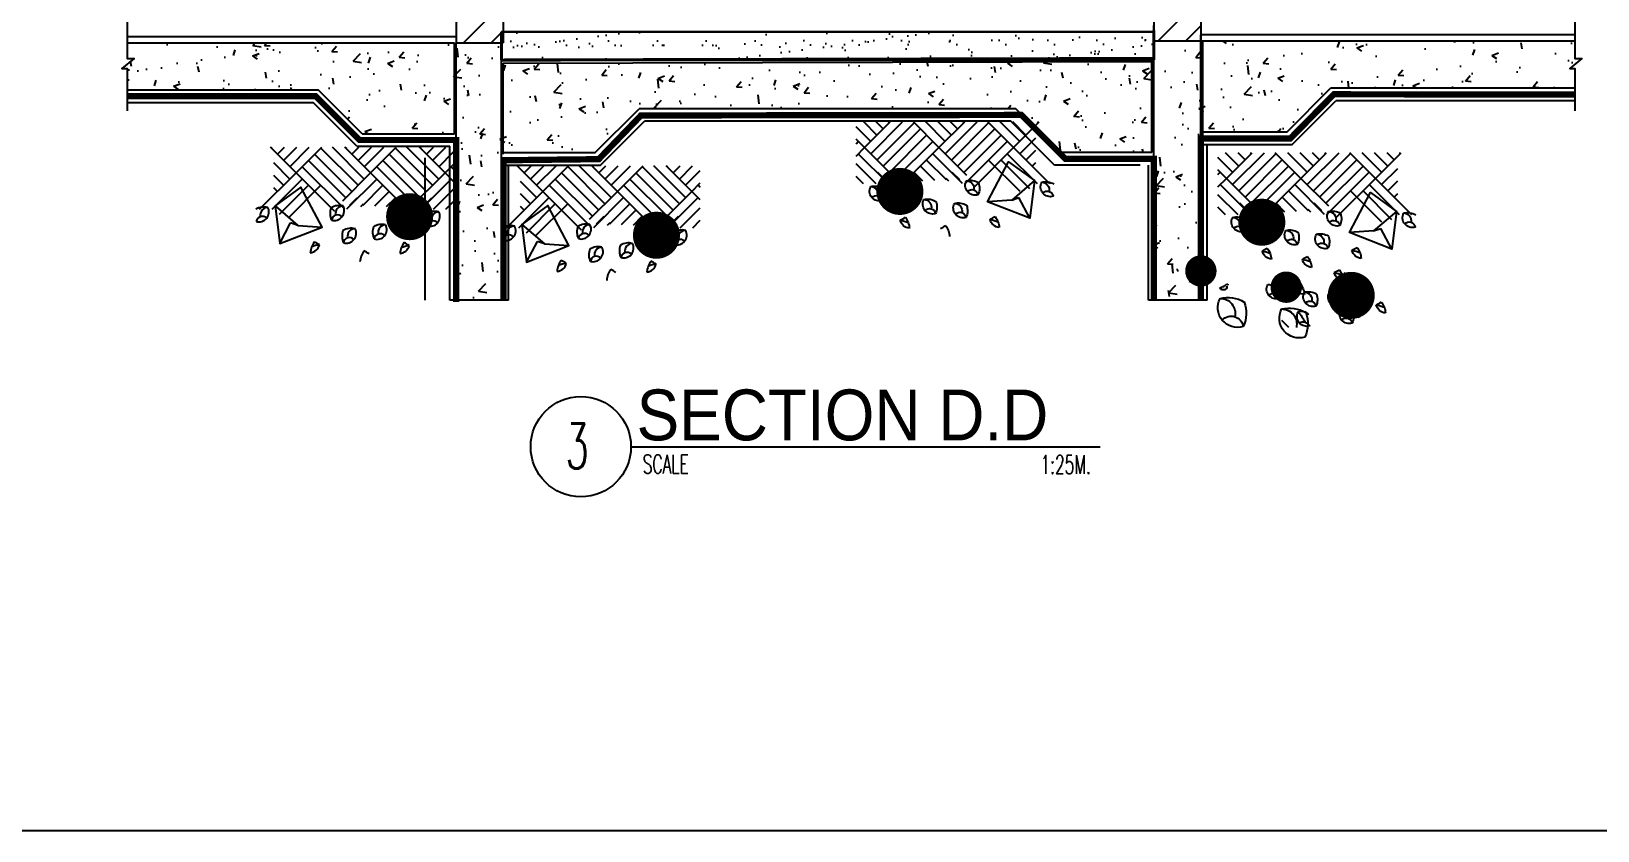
# Model space of a CAD drawing. Extents: x 417610.1 to 417639, y 43413.5 to 43433.4.
# Drawn here: x 417622.095 to 417627.091, y 43413.495 to 43416.044 of the extents above; entities that cross this region are included whole.
import ezdxf

# ---------------------------------------------------------------- set-up
doc = ezdxf.new("R2010")
doc.units = 0
doc.header["$MEASUREMENT"] = 0
doc.linetypes.add('CENTERX2', pattern=[4, 2.5, -0.5, 0.5, -0.5])
doc.linetypes.add('HIDDEN2', pattern=[0.1875, 0.125, -0.0625])
doc.layers.get('0').update_dxf_attribs({"linetype": 'CONTINUOUS'})
for name, color, linetype in [('2', 2, 'CONTINUOUS'), ('AXES', 11, 'CENTERX2'), ('gravel', 11, 'CONTINUOUS'), ('Hatch', 11, 'CONTINUOUS'), ('Plaster', 7, 'CONTINUOUS'), ('SANI', 2, 'CONTINUOUS'), ('TITLE', 6, 'CONTINUOUS'), ('TXT', 2, 'CONTINUOUS'), ('TXT1', 2, 'CONTINUOUS'), ('WALL', 6, 'CONTINUOUS'), ('WallPartition', 2, 'CONTINUOUS'), ('Windows', 9, 'CONTINUOUS')]:
    doc.layers.add(name, color=color, linetype=linetype)
doc.styles.add('ROMANS', font='ROMANS.shx', dxfattribs={"width": 0.6})
doc.styles.add('TTXT', font='swisse.ttf', dxfattribs={"width": 0.6})

# ---------------------------------------------------------------- blocks, each defined once
blk = doc.blocks.new('A$C22107CF4')
for p, q in [((0.1286, 0.2837), (0.0467, 0.3655)), ((0.0494, 0.3629), (0.052, 0.3655)), ((0.0692, 0.3431), (0.0916, 0.3655)), ((0.089, 0.3233), (0.1312, 0.3655)), ((0.1088, 0.3035), (0.1708, 0.3655)), ((0.1286, 0.2837), (0.2104, 0.3655)), ((0.3266, 0.2441), (0.2078, 0.3629)), ((0.3464, 0.2639), (0.2447, 0.3655)), ((0.3662, 0.2837), (0.2843, 0.3655)), ((0.287, 0.3629), (0.2896, 0.3655)), ((0.3068, 0.3431), (0.3292, 0.3655)), ((0.3266, 0.3233), (0.3688, 0.3655)), ((0.3464, 0.3035), (0.4084, 0.3655)), ((0.3662, 0.2837), (0.448, 0.3655)), ((0.5642, 0.2441), (0.4454, 0.3629)), ((0.584, 0.2639), (0.4823, 0.3655)), ((0.6038, 0.2837), (0.5219, 0.3655)), ((0.5246, 0.3629), (0.5272, 0.3655)), ((0.5444, 0.3431), (0.5668, 0.3655)), ((0.5642, 0.3233), (0.6064, 0.3655)), ((0.584, 0.3035), (0.6308, 0.3504)), ((0.1088, 0.2639), (0.0574, 0.3153)), ((0.2844, 0.1675), (0.1484, 0.3035)), ((0.287, 0.2045), (0.1682, 0.3233)), ((0.3068, 0.2243), (0.188, 0.3431)), ((0.5048, 0.1847), (0.386, 0.3035)), ((0.5246, 0.2045), (0.4058, 0.3233)), ((0.5444, 0.2243), (0.4256, 0.3431)), ((0.6038, 0.2837), (0.6308, 0.3108)), ((0.6308, 0.2962), (0.6236, 0.3035)), ((0.0126, 0.1677), (0.1286, 0.2837)), ((0.0522, 0.1677), (0.1484, 0.2639)), ((0.089, 0.2441), (0.0574, 0.2757)), ((0.2522, 0.1601), (0.1286, 0.2837)), ((0.2775, 0.195), (0.3662, 0.2837)), ((0.2911, 0.169), (0.386, 0.2639)), ((0.4822, 0.1677), (0.3662, 0.2837)), ((0.4877, 0.1677), (0.6038, 0.2837)), ((0.5273, 0.1677), (0.6236, 0.2639)), ((0.6308, 0.2566), (0.6038, 0.2837)), ((0.0692, 0.2243), (0.0574, 0.2361)), ((0.0761, 0.152), (0.1682, 0.2441)), ((0.1077, 0.144), (0.2078, 0.2441)), ((0.2998, 0.1806), (0.3237, 0.2045)), ((0.3425, 0.1808), (0.4058, 0.2441)), ((0.3799, 0.1786), (0.4256, 0.2243)), ((0.4173, 0.1764), (0.4454, 0.2045)), ((0.4927, 0.1359), (0.5613, 0.2045)), ((0.5669, 0.1677), (0.6308, 0.2316)), ((0.335, 0.1762), (0.3435, 0.1847)), ((0.4547, 0.1742), (0.4652, 0.1847)), ((0.6065, 0.1677), (0.6308, 0.192))]:
    blk.add_line(p, q)
for points in [[(0.0766, 0.0585), (0.2116, 0.111), (0.1441, 0.2385), (0.0616, 0.1785), (0.0766, 0.0585), (0.1112, 0.1244)], [(0.1343, 0.1163), (0.2116, 0.111), (0.1441, 0.2385), (0.0616, 0.1785), (0.1343, 0.1163), (0.1112, 0.1244)]]:
    blk.add_lwpolyline(points)
for centre, radius, start, end in [((0.0263, 0.124), 0.0509, 76.0322, 121.1405), ((0.0105, 0.1589), 0.0317, 253.7091, 27.4015), ((0.0385, 0.1494), 0.024, 89.5708, 192.7334), ((0.2876, 0.1547), 0.0506, 159.5756, 205.1522), ((0.2666, 0.1288), 0.0509, 76.0322, 121.1405), ((0.2507, 0.1636), 0.0317, 253.7091, 27.4015), ((0.2787, 0.1542), 0.024, 89.5708, 192.7334), ((0.5929, 0.1359), 0.0506, 159.5756, 205.1522), ((0.5718, 0.1099), 0.0509, 76.0322, 121.1405), ((0.556, 0.1448), 0.0317, 253.7091, 27.4015), ((0.5839, 0.1354), 0.024, 89.5708, 192.7334), ((0.0207, 0.1257), 0.0193, 42.46, 171.8043), ((0.261, 0.1305), 0.0193, 42.46, 171.8043), ((0.3258, 0.0823), 0.0506, 159.5756, 205.1522), ((0.3047, 0.0563), 0.0509, 76.0322, 121.1405), ((0.2889, 0.0912), 0.0317, 253.7091, 27.4015), ((0.3168, 0.0818), 0.024, 89.5708, 192.7334), ((0.4233, 0.0945), 0.0506, 159.5756, 205.1522), ((0.4022, 0.0685), 0.0509, 76.0322, 121.1405), ((0.3864, 0.1034), 0.0317, 253.7091, 27.4015), ((0.4143, 0.0939), 0.024, 89.5708, 192.7334), ((0.5662, 0.1116), 0.0193, 42.46, 171.8043), ((0.2409, 0.024), 0.0669, 143.5113, 175.9191), ((0.1707, 0.0622), 0.0336, 275.8828, 346.643), ((0.1707, 0.0622), 0.0336, 275.8828, 346.643), ((0.2198, -0.0514), 0.1071, 98.8765, 112.9463), ((-0.5126, -1.1654), 1.4144, 59.5906, 60.3518), ((0.2991, 0.058), 0.0193, 42.46, 171.8043), ((0.3966, 0.0702), 0.0193, 42.46, 171.8043), ((0.5272, 0.0216), 0.0669, 143.5113, 175.9191), ((0.457, 0.0598), 0.0336, 275.8828, 346.643), ((0.457, 0.0598), 0.0336, 275.8828, 346.643), ((0.5062, -0.0538), 0.1071, 98.8765, 112.9463), ((-0.2263, -1.1678), 1.4144, 59.5906, 60.3518), ((0.3991, -0.0048), 0.0669, 143.5113, 175.9191), ((-0.3544, -1.1942), 1.4144, 59.5906, 60.3518)]:
    blk.add_arc(centre, radius, start, end)
at = {"layer": 'Hatch', "const_width": 0.075}
blk.add_lwpolyline([(0.4534, 0.144, 1), (0.5284, 0.144, 1)], format="xyb", close=True, dxfattribs=at)
blk = doc.blocks.new('A$C53BB0ABE')
for p, q in [((0.1286, 0.5089), (0.0467, 0.5908)), ((0.0494, 0.5881), (0.052, 0.5908)), ((0.0692, 0.5683), (0.0916, 0.5908)), ((0.089, 0.5485), (0.1312, 0.5908)), ((0.1088, 0.5287), (0.1708, 0.5908)), ((0.1286, 0.5089), (0.2104, 0.5908)), ((0.3068, 0.4495), (0.188, 0.5683)), ((0.3266, 0.4693), (0.2078, 0.5881)), ((0.3464, 0.4891), (0.2447, 0.5908)), ((0.3662, 0.5089), (0.2843, 0.5908)), ((0.287, 0.5881), (0.2896, 0.5908)), ((0.3068, 0.5683), (0.3292, 0.5908)), ((0.3266, 0.5485), (0.3688, 0.5908)), ((0.3464, 0.5287), (0.4084, 0.5908)), ((0.3662, 0.5089), (0.448, 0.5908)), ((0.5444, 0.4495), (0.4256, 0.5683)), ((0.5642, 0.4693), (0.4454, 0.5881)), ((0.584, 0.4891), (0.4823, 0.5908)), ((0.6038, 0.5089), (0.5219, 0.5908)), ((0.5246, 0.5881), (0.5272, 0.5908)), ((0.5444, 0.5683), (0.5668, 0.5908)), ((0.5642, 0.5485), (0.6064, 0.5908)), ((0.584, 0.5287), (0.6308, 0.5756)), ((0.0126, 0.3929), (0.1286, 0.5089)), ((0.1088, 0.4891), (0.0574, 0.5405)), ((0.089, 0.4693), (0.0574, 0.5009)), ((0.2522, 0.3853), (0.1286, 0.5089)), ((0.2844, 0.3927), (0.1484, 0.5287)), ((0.287, 0.4297), (0.1682, 0.5485)), ((0.2775, 0.4202), (0.3662, 0.5089)), ((0.4822, 0.3929), (0.3662, 0.5089)), ((0.5048, 0.4099), (0.386, 0.5287)), ((0.5246, 0.4297), (0.4058, 0.5485)), ((0.4877, 0.3929), (0.6038, 0.5089)), ((0.6038, 0.5089), (0.6308, 0.536)), ((0.6308, 0.4819), (0.6038, 0.5089)), ((0.6308, 0.5215), (0.6236, 0.5287)), ((0.0522, 0.3929), (0.1484, 0.4891)), ((0.0692, 0.4495), (0.0574, 0.4613)), ((0.0761, 0.3773), (0.1682, 0.4693)), ((0.1077, 0.3692), (0.2078, 0.4693)), ((0.2911, 0.3942), (0.386, 0.4891)), ((0.3425, 0.406), (0.4058, 0.4693)), ((0.5273, 0.3929), (0.6236, 0.4891)), ((0.5669, 0.3929), (0.6308, 0.4568)), ((0.2998, 0.4059), (0.3237, 0.4297)), ((0.335, 0.4014), (0.3435, 0.4099)), ((0.3799, 0.4038), (0.4256, 0.4495)), ((0.4173, 0.4017), (0.4454, 0.4297)), ((0.4547, 0.3995), (0.4652, 0.4099)), ((0.4927, 0.3612), (0.5613, 0.4297)), ((0.6065, 0.3929), (0.6308, 0.4172)), ((0.6038, 0.1716), (0.5993, 0.1716)), ((0.5993, 0.1716), (0.5993, 0.17)), ((0.5993, 0.17), (0.6008, 0.17)), ((0.6008, 0.17), (0.6008, 0.1685)), ((0.6023, 0.1655), (0.6023, 0.1579)), ((0.6023, 0.1579), (0.6054, 0.1564)), ((0.6054, 0.17), (0.6038, 0.1716)), ((0.6069, 0.1685), (0.6054, 0.17)), ((0.6054, 0.1564), (0.6069, 0.1549)), ((0.6084, 0.167), (0.6069, 0.1685)), ((0.6069, 0.1549), (0.6084, 0.1534)), ((0.6099, 0.167), (0.6084, 0.167)), ((0.6084, 0.1534), (0.6175, 0.1534)), ((0.6114, 0.1655), (0.6099, 0.167)), ((0.6129, 0.164), (0.6114, 0.1655)), ((0.616, 0.164), (0.6129, 0.164)), ((0.6175, 0.1625), (0.616, 0.164)), ((0.6205, 0.1625), (0.6175, 0.1625)), ((0.6175, 0.1534), (0.619, 0.1549)), ((0.619, 0.1549), (0.622, 0.1549)), ((0.6205, 0.1609), (0.6205, 0.1625)), ((0.6236, 0.1609), (0.6205, 0.1609)), ((0.622, 0.1564), (0.6236, 0.1579)), ((0.622, 0.1549), (0.622, 0.1564)), ((0.6236, 0.1579), (0.6236, 0.1609)), ((0.1652, 0.1106), (0.1667, 0.1091)), ((0.1667, 0.1091), (0.1758, 0.1091)), ((0.1758, 0.1091), (0.1773, 0.1106)), ((0.1773, 0.1106), (0.1804, 0.1106)), ((0.4049, 0.033), (0.4273, 0.0554))]:
    blk.add_line(p, q)
for points in [[(0.0766, 0.2837), (0.2116, 0.3362), (0.1441, 0.4638), (0.0616, 0.4038), (0.0766, 0.2837), (0.1112, 0.3497)], [(0.1343, 0.3416), (0.2116, 0.3362), (0.1441, 0.4638), (0.0616, 0.4038), (0.1343, 0.3416), (0.1112, 0.3497)]]:
    blk.add_lwpolyline(points)
for centre, radius, start, end in [((0.0263, 0.3493), 0.0509, 76.0322, 121.1405), ((0.2666, 0.354), 0.0509, 76.0322, 121.1405), ((0.2507, 0.3889), 0.0317, 253.7091, 27.4015), ((0.2787, 0.3794), 0.024, 89.5708, 192.7334), ((0.0105, 0.3841), 0.0317, 253.7091, 27.4015), ((0.0207, 0.3509), 0.0193, 42.46, 171.8043), ((0.0385, 0.3747), 0.024, 89.5708, 192.7334), ((0.2876, 0.38), 0.0506, 159.5756, 205.1522), ((0.261, 0.3557), 0.0193, 42.46, 171.8043), ((0.5929, 0.3611), 0.0506, 159.5756, 205.1522), ((0.5718, 0.3352), 0.0509, 76.0322, 121.1405), ((0.556, 0.37), 0.0317, 253.7091, 27.4015), ((0.5662, 0.3369), 0.0193, 42.46, 171.8043), ((0.5839, 0.3606), 0.024, 89.5708, 192.7334), ((0.3258, 0.3075), 0.0506, 159.5756, 205.1522), ((0.3047, 0.2816), 0.0509, 76.0322, 121.1405), ((0.2889, 0.3164), 0.0317, 253.7091, 27.4015), ((0.2991, 0.2833), 0.0193, 42.46, 171.8043), ((0.3168, 0.307), 0.024, 89.5708, 192.7334), ((0.4233, 0.3197), 0.0506, 159.5756, 205.1522), ((0.4022, 0.2938), 0.0509, 76.0322, 121.1405), ((0.3864, 0.3286), 0.0317, 253.7091, 27.4015), ((0.3966, 0.2954), 0.0193, 42.46, 171.8043), ((0.4143, 0.3192), 0.024, 89.5708, 192.7334), ((0.2409, 0.2493), 0.0669, 143.5113, 175.9191), ((0.1707, 0.2874), 0.0336, 275.8828, 346.643), ((0.1707, 0.2874), 0.0336, 275.8828, 346.643), ((0.2198, 0.1738), 0.1071, 98.8765, 112.9463), ((-0.5126, -0.9402), 1.4144, 59.5906, 60.3518), ((0.3991, 0.2205), 0.0669, 143.5113, 175.9191), ((0.3289, 0.2586), 0.0336, 275.8828, 346.643), ((0.3289, 0.2586), 0.0336, 275.8828, 346.643), ((0.3781, 0.145), 0.1071, 98.8765, 112.9463), ((-0.3544, -0.969), 1.4144, 59.5906, 60.3518), ((0.5272, 0.2468), 0.0669, 143.5113, 175.9191), ((0.457, 0.285), 0.0336, 275.8828, 346.643), ((0.457, 0.285), 0.0336, 275.8828, 346.643), ((0.5062, 0.1714), 0.1071, 98.8765, 112.9463), ((-0.2263, -0.9426), 1.4144, 59.5906, 60.3518), ((0.2342, 0.1849), 0.0506, 159.5756, 205.1522), ((0.1973, 0.1938), 0.0317, 253.7091, 27.4015), ((0.2974, 0.1777), 0.0669, 143.5113, 175.9191), ((0.2272, 0.2159), 0.0336, 275.8828, 346.643), ((0.2272, 0.2159), 0.0336, 275.8828, 346.643), ((0.2764, 0.1023), 0.1071, 98.8765, 112.9463), ((-0.4561, -1.0117), 1.4144, 59.5906, 60.3518), ((0.2076, 0.1607), 0.0193, 42.46, 171.8043), ((0.4217, 0.1339), 0.0669, 143.5113, 175.9191), ((0.3515, 0.172), 0.0336, 275.8828, 346.643), ((0.3515, 0.172), 0.0336, 275.8828, 346.643), ((0.4007, 0.0584), 0.1071, 98.8765, 112.9463), ((-0.3318, -1.0556), 1.4144, 59.5906, 60.3518), ((0.4809, 0.1473), 0.0506, 159.5756, 205.1522), ((0.444, 0.1562), 0.0317, 253.7091, 27.4015), ((0.4719, 0.1468), 0.024, 89.5708, 192.7334), ((0.1633, 0.075), 0.0669, 143.5113, 175.9191), ((0.0931, 0.1132), 0.0336, 275.8828, 346.643), ((0.0931, 0.1132), 0.0336, 275.8828, 346.643), ((0.1423, -0.0004), 0.1071, 98.8765, 112.9463), ((-0.5902, -1.1144), 1.4144, 59.5906, 60.3518), ((0.247, 0.0605), 0.0669, 143.5113, 175.9191), ((-0.5065, -1.1289), 1.4144, 59.5906, 60.3518), ((0.2641, 0.1182), 0.0309, 145.6775, 215.1297), ((0.2643, 0.1135), 0.0339, 70.0639, 139.3275), ((0.2477, 0.1308), 0.0317, 253.7091, 27.4015), ((0.258, 0.0977), 0.0193, 42.46, 171.8043), ((0.2757, 0.1214), 0.024, 89.5708, 192.7334), ((0.364, 0.1228), 0.0506, 159.5756, 205.1522), ((0.343, 0.0969), 0.0509, 76.0322, 121.1405), ((0.3271, 0.1317), 0.0317, 253.7091, 27.4015), ((0.3374, 0.0986), 0.0193, 42.46, 171.8043), ((0.3551, 0.1223), 0.024, 89.5708, 192.7334), ((0.4542, 0.123), 0.0193, 42.46, 171.8043), ((0.6418, 0.0795), 0.1012, 159.5756, 205.1522), ((0.5997, 0.0276), 0.1018, 76.0322, 121.1405), ((0.568, 0.0973), 0.0634, 253.7091, 27.4015), ((0.6239, 0.0785), 0.048, 89.5708, 192.7334), ((0.1768, 0.0987), 0.0336, 275.8828, 346.643), ((0.1768, 0.0987), 0.0336, 275.8828, 346.643), ((0.2259, -0.0149), 0.1071, 98.8765, 112.9463), ((0.2488, 0.0686), 0.0506, 159.5756, 205.1522), ((0.2277, 0.0426), 0.0509, 76.0322, 121.1405), ((0.2119, 0.0775), 0.0317, 253.7091, 27.4015), ((0.2221, 0.0443), 0.0193, 42.46, 171.8043), ((0.2398, 0.0681), 0.024, 89.5708, 192.7334), ((0.347, 0.0689), 0.0317, 253.7091, 27.4015), ((0.3603, 0.0256), 0.0257, 64.3681, 149.8962), ((0.3641, 0.0592), 0.0267, 65.5992, 147.4022), ((0.4454, 0.0455), 0.1012, 159.5756, 205.1522), ((0.4033, -0.0063), 0.1018, 76.0322, 121.1405), ((0.5126, -0.0328), 0.1801, 139.7514, 152.5428), ((0.3716, 0.0634), 0.0634, 253.7091, 27.4015), ((0.4275, 0.0445), 0.048, 89.5708, 192.7334), ((0.5884, 0.031), 0.0386, 42.46, 171.8043)]:
    blk.add_arc(centre, radius, start, end)
at = {"layer": 'Hatch'}
for points, const_width in [([(0.4534, 0.3692, 1), (0.5284, 0.3692, 1)], 0.075), ([(0.6603, 0.2138, 1), (0.7103, 0.2138, 1)], 0.05), ([(0.1682, 0.136, 1), (0.2432, 0.136, 1)], 0.075), ([(0.3881, 0.162, 1), (0.4381, 0.162, 1)], 0.05)]:
    blk.add_lwpolyline(points, format="xyb", close=True, dxfattribs=dict(at, const_width=const_width))

msp = doc.modelspace()

# ---------------------------------------------------------------- hatches: boundary and pattern name
at = {"layer": 'Hatch'}
h = msp.add_hatch(dxfattribs=at)
h.set_pattern_fill('ANSI31', color=256, scale=0.5, style=0)
h.set_pattern_definition([(45, (-182.76255, -95.893454), (-0.044194173824, 0.044194173824), [])])
h.paths.add_polyline_path([(417625.8256, 43419.0627), (417625.8172, 43419.0627), (417625.8172, 43419.0999), (417625.7143, 43419.0271), (417625.7143, 43419.0627), (417625.6756, 43419.0627), (417625.6756, 43416.0127), (417625.8256, 43416.0127), (417625.8256, 43416.0327)])
h.paths.add_polyline_path([(417623.6006, 43419.0627), (417623.5676, 43419.0627), (417623.5676, 43419.0999), (417623.4647, 43419.0271), (417623.4647, 43419.0627), (417623.4506, 43419.0627), (417623.4506, 43416.0077), (417623.5949, 43416.0077), (417623.5949, 43416.0427), (417623.6006, 43416.0427)])
at = {"layer": 'Windows'}
h = msp.add_hatch(dxfattribs=at)
h.set_pattern_fill('AR-CONC', color=256, scale=0.03, style=0)
h.set_pattern_definition([(50, (-182.76255, -95.89345), (0.21517805478, -0.018825640495), [0.0225, -0.2475]), (355, (-182.76255, -95.89345), (-0.04162540008, 0.22565764011), [0.018, -0.198]), (100.4514, (-182.74462, -95.89502), (0.17355281451, 0.20683186262), [0.019122057, -0.2103426336]), (46.1842, (-182.76255, -95.83345), (0.32017231459, -0.0496557043), [0.03375, -0.37125]), (96.6356, (-182.73587, -95.8376), (0.28039881166, 0.29223536127), [0.0286830864, -0.3155139]), (351.1842, (-182.76255, -95.83345), (0.28039858354, 0.29223558028), [0.027, -0.297]), (21, (-182.73255, -95.84845), (0.179072115636, -0.1207856672), [0.0225, -0.2475]), (326, (-182.73255, -95.84845), (0.07299459958, 0.21754501351), [0.018, -0.198]), (71.4514, (-182.71763, -95.85852), (0.25206678857, 0.09675914901), [0.019122057, -0.2103426336]), (37.5, (-182.76255, -95.893454), (0.003647956595, 0.09986815615), [0, -0.1956, 0, -0.201, 0, -0.19875]), (7.5, (-182.76255, -95.89345), (0.078920861233, 0.118323513565), [0, -0.1146, 0, -0.1911, 0, -0.07575]), (327.5, (-182.82945, -95.893454), (0.160146730852, -0.00676646152), [0, -0.075, 0, -0.234, 0, -0.3105]), (317.5, (-182.85945, -95.89345), (0.174955850803, 0.0300314947), [0, -0.0975, 0, -0.1554, 0, -0.2205])])
h.paths.add_polyline_path([(417627.0187, 43415.9255), (417627.0022, 43415.9255), (417627.0413, 43415.9579), (417627.0187, 43415.9579), (417627.0187, 43416.0127), (417625.8319, 43416.0127), (417625.8319, 43415.7227), (417626.0996, 43415.7227), (417626.2396, 43415.8627), (417627.0187, 43415.8627)])
h.paths.add_polyline_path([(417625.8256, 43416.0127), (417625.6756, 43416.0127), (417625.6756, 43415.6577), (417625.6756, 43415.187), (417625.8256, 43415.187), (417625.8256, 43415.2551, -0.412817), (417625.8007, 43415.2801, -0.412817), (417625.8256, 43415.3051)])
h.paths.add_polyline_path([(417625.6692, 43415.9477), (417623.6006, 43415.9427), (417623.6006, 43415.6577), (417623.8942, 43415.6577), (417624.0342, 43415.7977), (417625.2356, 43415.7977), (417625.3756, 43415.6577), (417625.6692, 43415.6577)])
h.paths.add_polyline_path([(417623.5949, 43415.9527), (417623.5949, 43416.0077), (417623.4506, 43416.0077), (417623.4506, 43415.528), (417623.4506, 43415.187), (417623.5949, 43415.187)])
h.paths.add_polyline_path([(417623.4454, 43416.0077), (417623.3506, 43416.0077), (417623.3506, 43415.7177), (417623.4454, 43415.7177)])
h.paths.add_polyline_path([(417623.3506, 43416.0077), (417622.4006, 43416.0077), (417622.4006, 43415.9579), (417622.4231, 43415.9579), (417622.3841, 43415.9254), (417622.4006, 43415.9254), (417622.4006, 43415.8577), (417623.0106, 43415.8577), (417623.1506, 43415.7177), (417623.3506, 43415.7177)])
h = msp.add_hatch(dxfattribs=at)
h.set_pattern_fill('AR-SAND', color=256, scale=0.05, style=0)
h.set_pattern_definition([(37.5, (-182.76255, -95.893454), (-0.003149667905, 0.09634118845), [0, -0.076, 0, -0.085, 0, -0.08125]), (7.5, (-182.76255, -95.89345), (0.088488835263, 0.14110730326), [0, -0.041, 0, -0.0685, 0, -0.02625]), (327.5, (-182.82405, -95.893454), (0.155707093088, 0.000282952677), [0, -0.025, 0, -0.09, 0, -0.1175]), (317.5, (-182.82405, -95.89345), (0.15030633023, 0.043883778247), [0, -0.0125, 0, -0.059, 0, -0.0675])])
h.paths.add_polyline_path([(417625.6755, 43416.0427), (417623.5949, 43416.0427), (417623.5949, 43415.9527), (417625.6755, 43415.9527)])

# ---------------------------------------------------------------- linework, layer by layer
at = {"layer": '2'}
for p, q in [((417625.6756, 43415.187), (417625.6756, 43416.0627)), ((417622.4006, 43416.0077), (417623.4454, 43416.0077)), ((417623.4454, 43415.7177), (417623.4454, 43416.0077)), ((417623.4506, 43416.0077), (417623.6006, 43416.0077)), ((417623.4506, 43415.528), (417623.4506, 43416.0077)), ((417625.6756, 43415.6577), (417625.6756, 43416.0127)), ((417625.8256, 43416.0127), (417625.6756, 43416.0127)), ((417625.8256, 43415.19), (417625.8256, 43416.0327)), ((417627.0187, 43416.0127), (417625.8256, 43416.0127)), ((417625.8319, 43415.6913), (417625.8319, 43416.0127)), ((417623.5949, 43415.187), (417623.5949, 43415.9527)), ((417623.6006, 43415.9427), (417625.6692, 43415.9477)), ((417623.6006, 43415.6527), (417623.6006, 43415.9427)), ((417625.6692, 43415.6577), (417625.6692, 43415.9477)), ((417622.4006, 43415.8577), (417623.0106, 43415.8577)), ((417623.1506, 43415.7177), (417623.0106, 43415.8577)), ((417626.0996, 43415.7227), (417626.2396, 43415.8627)), ((417627.0187, 43415.8627), (417626.2396, 43415.8627)), ((417622.4006, 43415.8177), (417622.994, 43415.8177)), ((417623.134, 43415.6777), (417622.994, 43415.8177)), ((417626.1161, 43415.6827), (417626.2561, 43415.8227)), ((417627.0187, 43415.8227), (417626.2561, 43415.8227)), ((417623.8942, 43415.6577), (417624.0342, 43415.7977)), ((417623.9108, 43415.6177), (417624.0508, 43415.7577)), ((417625.2356, 43415.7977), (417624.0342, 43415.7977)), ((417625.219, 43415.7577), (417624.0508, 43415.7577)), ((417625.359, 43415.6177), (417625.219, 43415.7577)), ((417625.3756, 43415.6577), (417625.2356, 43415.7977)), ((417623.1506, 43415.7177), (417623.4454, 43415.7177)), ((417626.0996, 43415.7227), (417625.8256, 43415.7227)), ((417623.134, 43415.6777), (417623.4306, 43415.6777)), ((417623.4306, 43415.187), (417623.4306, 43415.6777)), ((417623.6006, 43415.6577), (417623.8942, 43415.6577)), ((417625.6692, 43415.6577), (417625.3756, 43415.6577)), ((417626.1161, 43415.6827), (417625.8196, 43415.6827)), ((417625.8456, 43415.187), (417625.8456, 43415.6827)), ((417623.5949, 43415.2184), (417623.5949, 43415.6127)), ((417623.6113, 43415.6177), (417623.9108, 43415.6177)), ((417623.6173, 43415.187), (417623.6173, 43415.6177)), ((417625.6324, 43415.6177), (417625.359, 43415.6177)), ((417625.6584, 43415.187), (417625.6584, 43415.6177)), ((417623.6173, 43415.187), (417623.4306, 43415.187)), ((417625.8456, 43415.187), (417625.6584, 43415.187))]:
    msp.add_line(p, q, dxfattribs=at)
at = {"layer": 'AXES'}
msp.add_line((417623.3506, 43419.6409), (417623.3506, 43415.187), dxfattribs=at)
at = {"layer": 'Plaster'}
for p, q in [((417622.4006, 43416.0277), (417623.4506, 43416.0277)), ((417623.6006, 43416.0427), (417625.6756, 43416.0427)), ((417627.0187, 43416.0327), (417625.8256, 43416.0327))]:
    msp.add_line(p, q, dxfattribs=at)
at = {"layer": 'SANI', "color": 6}
msp.add_line((417624.008, 43414.7195), (417625.5041, 43414.7195), dxfattribs=at)
at = {"layer": 'TITLE'}
msp.add_line((417610.0994, 43413.495), (417638.4244, 43413.495), dxfattribs=at)
at = {"layer": 'TITLE', "color": 6}
msp.add_circle((417623.848, 43414.7195), 0.16, dxfattribs=at)
at = {"layer": 'WALL'}
for p, q in [((417623.4506, 43419.0627), (417623.4506, 43416.0077)), ((417623.6006, 43419.0627), (417623.6006, 43416.0077)), ((417625.6756, 43419.0627), (417625.6756, 43416.0127)), ((417625.8256, 43419.0627), (417625.8256, 43416.0127))]:
    msp.add_line(p, q, dxfattribs=at)
at = {"layer": 'WallPartition', "linetype": 'HIDDEN2'}
for points, const_width in [([(417623.5949, 43415.9527), (417625.6756, 43415.9577), (417625.6755, 43416.0477)], 0.01), ([(417623.5949, 43415.9527), (417623.5949, 43416.0427)], 0.01), ([(417627.0187, 43415.8427), (417626.2498, 43415.8436), (417626.1111, 43415.7027), (417625.8256, 43415.7027), (417625.8256, 43415.187)], 0.02), ([(417622.4006, 43415.8377), (417623.0023, 43415.8377), (417623.1423, 43415.6977), (417623.4506, 43415.6977), (417623.4506, 43415.1813)], 0.02), ([(417623.6018, 43415.187), (417623.6018, 43415.6332), (417623.9053, 43415.6367), (417624.0397, 43415.776), (417625.2533, 43415.7777), (417625.3933, 43415.6377), (417625.6756, 43415.6377), (417625.6756, 43415.187)], 0.02)]:
    msp.add_lwpolyline(points, dxfattribs=dict(at, const_width=const_width))
at = {"layer": 'Windows'}
for points in [[(417622.4006, 43416.087), (417622.4006, 43415.9579), (417622.4231, 43415.9579), (417622.3841, 43415.9254), (417622.4006, 43415.9254), (417622.4006, 43415.7907)], [(417627.0187, 43416.087), (417627.0187, 43415.9579), (417627.0413, 43415.9579), (417627.0022, 43415.9255), (417627.0187, 43415.9255), (417627.0187, 43415.7907)]]:
    msp.add_lwpolyline(points, dxfattribs=at)
msp.add_lwpolyline([(417625.6755, 43416.0427), (417623.5949, 43416.0427), (417623.5949, 43415.9527), (417625.6755, 43415.9527)], close=True, dxfattribs=at)

# ---------------------------------------------------------------- block references
at = {"layer": 'gravel', "xscale": -1}
for name, p in [('A$C22107CF4', (417625.3566, 43415.3898)), ('A$C53BB0ABE', (417626.511, 43415.0663))]:
    msp.add_blockref(name, p, dxfattribs=at)
at = {"layer": 'gravel'}
for p in [(417622.811, 43415.3092), (417623.5983, 43415.25)]:
    msp.add_blockref('A$C22107CF4', p, dxfattribs=at)

# ---------------------------------------------------------------- texts
at = {"layer": 'TITLE', "style": 'ROMANS', "width": 0.6}
msp.add_text('3', height=0.1439, dxfattribs=at).set_placement((417623.7992, 43414.6499))
at = {"layer": 'TXT', "style": 'ROMANS', "width": 0.6}
for s, p in [('SCALE', (417624.0457, 43414.634)), ('1:25M.', (417625.3143, 43414.6326))]:
    msp.add_text(s, height=0.06, dxfattribs=at).set_placement(p)
at = {"layer": 'TXT1', "color": 6, "style": 'TTXT', "width": 0.9}
msp.add_text('SECTION D.D', height=0.162094, dxfattribs=at).set_placement((417624.0258, 43414.7399))

doc.saveas('drawing.dxf')
